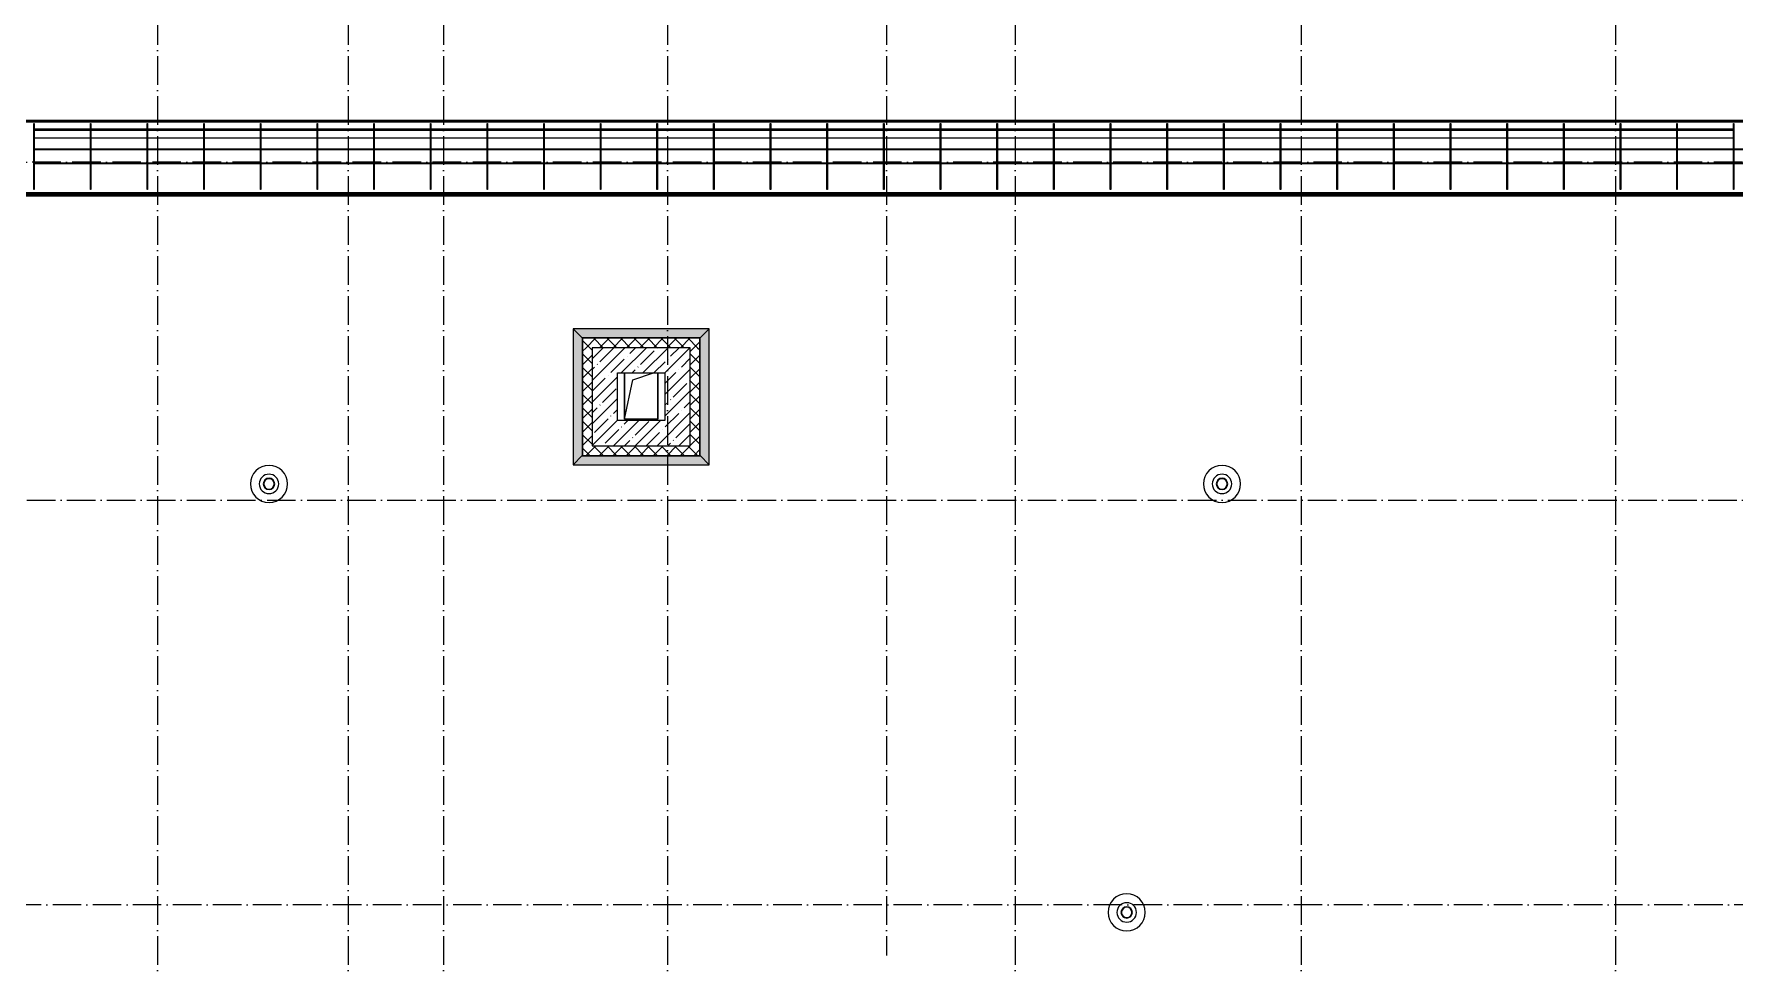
# Model space of a CAD drawing. Header units: millimetres. Extents: x -213536 to 1564669, y -45299 to 942238.
# Drawn here: x 10062 to 27901, y 536175 to 545943 of the extents above; entities that cross this region are included whole.
import ezdxf

# ---------------------------------------------------------------- set-up
doc = ezdxf.new("R2010")
doc.units = ezdxf.units.MM
doc.linetypes.add('50_200_ШТРИХ_1Т_ш5_п1_п1_', pattern=[700, 500, -100, 0, -100])
for name, color, linetype, lineweight in [('3.1) ЖБ окна 1.2 м', 102, 'Continuous', 30), ('A-FLOR-____-MCUT', 7, 'Continuous', 25), ('A-FLOR-____-OTLN', 7, 'Continuous', 9), ('A-FLOR-____-PATT-1', 7, 'Continuous', 9), ('A-GENM-____-MCUT', 7, 'Continuous', 25), ('A-GENM-____-OTLN', 7, 'Continuous', 9), ('A-GLAZ-____-OTLN', 7, 'Continuous', 9), ('A-ROOF-____-OTLN', 7, 'Continuous', 9), ('A-WALL-____-MCUT-1', 7, 'Continuous', 9), ('A-WALL-____-OTLN', 7, 'Continuous', 9), ('A-WALL-____-PATT-1', 7, 'Continuous', 9), ('A-WALL-FNSH-MCUT-1', 7, 'Continuous', 9), ('S-GRID-____-OTLN-1', 7, '50_200_ШТРИХ_1Т_ш5_п1_п1_', 9)]:
    doc.layers.add(name, color=color, linetype=linetype, lineweight=lineweight)
doc.layers.add('A-GLAZ-____-OTLN-1', color=7, linetype='Continuous', lineweight=9, true_color=0xc0c0c0)
pattern_1 = [(45, (-15591.66, 459015.94), (-70.71068, 70.71068), []), (135, (-15591.66, 459015.94), (-70.71068, -70.71068), [])]

# ---------------------------------------------------------------- blocks, each defined once
blk = doc.blocks.new('141_Фартук_СКБ - 141_Фартук_СКБ_вентфасад-30031396-АР1_План отверстий 2 этажа в осях 1-64_Ю-ЯЯ')
at = {"layer": 'A-GENM-____-MCUT'}
for p, q in [((26160, 758), (0, 758)), ((0, 757), (26160, 757)), ((26160, -29), (0, -29)), ((0, -30), (26160, -30))]:
    blk.add_line(p, q, dxfattribs=at)
at = {"layer": 'A-GENM-____-OTLN'}
for p, q in [((0, 765), (26160, 765)), ((0, 752), (26160, 752)), ((0, 743), (26160, 743)), ((0, 743), (26160, 743)), ((0, -11), (26160, -11)), ((0, -12), (26160, -12))]:
    blk.add_line(p, q, dxfattribs=at)
blk = doc.blocks.new('Элемент крепления - Пластина-30015157-АР1_План отверстий 2 этажа в осях 1-64_Ю-ЯЯ')
at = {"layer": 'A-GENM-____-OTLN'}
for p, q in [((25651, 85294), (25651, 85988)), ((25651, 85988), (25656, 85988)), ((25656, 85988), (25656, 85294)), ((25656, 85294), (25651, 85294))]:
    blk.add_line(p, q, dxfattribs=at)
blk = doc.blocks.new('Швеллер - 140х58-30031487-АР1_План отверстий 2 этажа в осях 1-64_Ю-ЯЯ')
at = {"layer": 'A-GENM-____-MCUT'}
for p, q in [((-10704, 75), (-11294, 75)), ((-11294, 71), (-10704, 71)), ((-10110, 75), (-10699, 75)), ((-10699, 71), (-10110, 71)), ((-9515, 75), (-10105, 75)), ((-10105, 71), (-9515, 71)), ((-8921, 75), (-9510, 75)), ((-9510, 71), (-8921, 71)), ((-8326, 75), (-8916, 75)), ((-8916, 71), (-8326, 71)), ((-7732, 75), (-8321, 75)), ((-8321, 71), (-7732, 71)), ((-7137, 75), (-7727, 75)), ((-7727, 71), (-7137, 71)), ((-6543, 75), (-7132, 75)), ((-7132, 71), (-6543, 71)), ((-5948, 75), (-6538, 75)), ((-6538, 71), (-5948, 71)), ((-5353, 75), (-5943, 75)), ((-5943, 71), (-5353, 71)), ((-4759, 75), (-5348, 75)), ((-5348, 71), (-4759, 71)), ((-4164, 75), (-4754, 75)), ((-4754, 71), (-4164, 71)), ((-3570, 75), (-4159, 75)), ((-4159, 71), (-3570, 71)), ((-2975, 75), (-3565, 75)), ((-3565, 71), (-2975, 71)), ((-2381, 75), (-2970, 75)), ((-2970, 71), (-2381, 71)), ((-1786, 75), (-2376, 75)), ((-2376, 71), (-1786, 71)), ((-1192, 75), (-1781, 75)), ((-1781, 71), (-1192, 71)), ((-597, 75), (-1187, 75)), ((-1187, 71), (-597, 71)), ((-3, 75), (-592, 75)), ((-592, 71), (-3, 71)), ((592, 75), (2, 75)), ((2, 71), (592, 71)), ((1187, 75), (597, 75)), ((597, 71), (1187, 71)), ((1781, 75), (1192, 75)), ((1192, 71), (1781, 71)), ((2376, 75), (1786, 75)), ((1786, 71), (2376, 71)), ((2970, 75), (2381, 75)), ((2381, 71), (2970, 71)), ((3565, 75), (2975, 75)), ((2975, 71), (3565, 71)), ((4159, 75), (3570, 75)), ((3570, 71), (4159, 71)), ((4754, 75), (4164, 75)), ((4164, 71), (4754, 71)), ((5348, 75), (4759, 75)), ((4759, 71), (5348, 71)), ((5943, 75), (5353, 75)), ((5353, 71), (5943, 71)), ((6538, 75), (5948, 75)), ((5948, 71), (6538, 71)), ((7132, 75), (6543, 75)), ((6543, 71), (7132, 71)), ((-10704, -71), (-11294, -71)), ((-11294, -75), (-10704, -75)), ((-10110, -71), (-10699, -71)), ((-10699, -75), (-10110, -75)), ((-9515, -71), (-10105, -71)), ((-10105, -75), (-9515, -75)), ((-8921, -71), (-9510, -71)), ((-9510, -75), (-8921, -75)), ((-8326, -71), (-8916, -71)), ((-8916, -75), (-8326, -75)), ((-7732, -71), (-8321, -71)), ((-8321, -75), (-7732, -75)), ((-7137, -71), (-7727, -71)), ((-7727, -75), (-7137, -75)), ((-6543, -71), (-7132, -71)), ((-7132, -75), (-6543, -75)), ((-5948, -71), (-6538, -71)), ((-6538, -75), (-5948, -75)), ((-5353, -71), (-5943, -71)), ((-5943, -75), (-5353, -75)), ((-4759, -71), (-5348, -71)), ((-5348, -75), (-4759, -75)), ((-4164, -71), (-4754, -71)), ((-4754, -75), (-4164, -75)), ((-3570, -71), (-4159, -71)), ((-4159, -75), (-3570, -75)), ((-2975, -71), (-3565, -71)), ((-3565, -75), (-2975, -75)), ((-2381, -71), (-2970, -71)), ((-2970, -75), (-2381, -75)), ((-1786, -71), (-2376, -71)), ((-2376, -75), (-1786, -75)), ((-1192, -71), (-1781, -71)), ((-1781, -75), (-1192, -75)), ((-597, -71), (-1187, -71)), ((-1187, -75), (-597, -75)), ((-3, -71), (-592, -71)), ((-592, -75), (-3, -75)), ((592, -71), (2, -71)), ((2, -75), (592, -75)), ((1187, -71), (597, -71)), ((597, -75), (1187, -75)), ((1781, -71), (1192, -71)), ((1192, -75), (1781, -75)), ((2376, -71), (1786, -71)), ((1786, -75), (2376, -75)), ((2970, -71), (2381, -71)), ((2381, -75), (2970, -75)), ((3565, -71), (2975, -71)), ((2975, -75), (3565, -75)), ((4159, -71), (3570, -71)), ((3570, -75), (4159, -75)), ((4754, -71), (4164, -71)), ((4164, -75), (4754, -75)), ((5348, -71), (4759, -71)), ((4759, -75), (5348, -75)), ((5943, -71), (5353, -71)), ((5353, -75), (5943, -75)), ((6538, -71), (5948, -71)), ((5948, -75), (6538, -75)), ((7132, -71), (6543, -71)), ((6543, -75), (7132, -75))]:
    blk.add_line(p, q, dxfattribs=at)
blk = doc.blocks.new('Кровельный аэратор - 143_Кровельный аэратор-15605992-АР1_План отверстий 2 этажа в осях 1-64_Ю-ЯЯ')
at = {"layer": 'A-GENM-____-OTLN'}
for radius, start, end in [(195, 360, 180), (195, 180, 360), (102, 360, 180), (102, 180, 360), (60, 360, 180), (60, 180, 360), (55, 360, 180), (55, 180, 360)]:
    blk.add_arc((0, 0), radius, start, end, dxfattribs=at)
blk = doc.blocks.new('AR_Отверстие прямоугольное _в плите_ - AR_Отверстие прямоугольное _в плите_-V193-АР1_План отверстий 2 этажа в осях 1-64_Ю-ЯЯ')
at = {"layer": 'A-GENM-____-OTLN'}
for p, q in [((-175, 235), (-175, -250)), ((-87, 163), (130, 235)), ((175, -250), (175, 235)), ((-175, -250), (-87, 163)), ((-175, -250), (175, -250))]:
    blk.add_line(p, q, dxfattribs=at)
blk = doc.blocks.new('Отлив_СКБ1 - Отлив_Шахты-30185863-АР1_План отверстий 2 этажа в осях 1-64_Ю-ЯЯ')
at = {"layer": 'A-GLAZ-____-OTLN-1'}
blk.add_hatch(color=256, dxfattribs=at).paths.add_polyline_path([(1229, -199), (1133, -103), (1133, -105), (-103, -105), (-103, -103), (-199, -199), (1135, -199)], flags=0)
at = {"layer": 'A-GLAZ-____-OTLN'}
for p, q in [((-199, -199), (-103, -103)), ((1133, -103), (1229, -199)), ((-199, -199), (1229, -199))]:
    blk.add_line(p, q, dxfattribs=at)
blk = doc.blocks.new('2этаж')
at = {"layer": 'S-GRID-____-OTLN-1', "color": 251, "ltscale": 0.6, "true_color": 0x636466}
for p, q in [((11358.3, 549908.8), (11358.3, 511907.5)), ((13358.3, 549908.8), (13358.3, 525691.4)), ((14358.3, 549908.8), (14358.3, 511907.5)), ((16708.3, 549908.8), (16708.3, 525691.4)), ((19008.3, 549908.8), (19008.3, 536263.3)), ((20358.3, 549908.8), (20358.3, 511907.5)), ((23358.3, 549908.8), (23358.3, 511907.5)), ((26658.3, 549908.8), (26658.3, 525691.4)), ((88482.7, 544597), (-20260.4, 544597)), ((-20260.4, 541047), (88482.7, 541047)), ((31562.9, 536797), (-20260.4, 536797))]:
    blk.add_line(p, q, dxfattribs=at)

msp = doc.modelspace()

# ---------------------------------------------------------------- hatches: boundary and pattern name
at = {"layer": 'A-FLOR-____-PATT-1'}
h = msp.add_hatch(dxfattribs=at)
h.set_pattern_fill('FP_13', color=256, style=0, pattern_type=2)
h.set_pattern_definition([(45, (-15591.66, 459015.94), (-114.04925, 114.04925), []), (45, (-15477.61, 459015.94), (-114.04925, 114.04925), [201.612, -40.322, 3.353, -36.97])])
h.paths.add_polyline_path([(15918.3, 541617), (16948.3, 541617), (16948.3, 542647), (15918.3, 542647), (15918.3, 542071.1)], flags=0)
h.paths.add_polyline_path([(16183.3, 541882), (16183.3, 542382), (16683.3, 542382), (16683.3, 541882), (16208.2, 541882)], flags=0)
at = {"layer": 'A-WALL-____-PATT-1'}
h = msp.add_hatch(dxfattribs=at)
h.set_pattern_fill('FP_1', color=256, style=0, pattern_type=2)
h.set_pattern_definition(pattern_1)
h.paths.add_polyline_path([(17048.3, 542647), (17048.3, 542747), (15818.3, 542747), (15818.3, 542647), (16948.3, 542647)], flags=0)
h = msp.add_hatch(dxfattribs=at)
h.set_pattern_fill('FP_1', color=256, style=0, pattern_type=2)
h.set_pattern_definition(pattern_1)
h.paths.add_polyline_path([(15918.3, 541617), (15918.3, 542647), (15818.3, 542647), (15818.3, 541617)], flags=0)
h = msp.add_hatch(dxfattribs=at)
h.set_pattern_fill('FP_1', color=256, style=0, pattern_type=2)
h.set_pattern_definition(pattern_1)
h.paths.add_polyline_path([(17048.3, 541517), (17048.3, 542647), (16948.3, 542647), (16948.3, 541517)], flags=0)
h = msp.add_hatch(dxfattribs=at)
h.set_pattern_fill('FP_1', color=256, style=0, pattern_type=2)
h.set_pattern_definition(pattern_1)
h.paths.add_polyline_path([(16948.3, 541517), (16948.3, 541617), (15818.3, 541617), (15818.3, 541517), (16650, 541517)], flags=0)

# ---------------------------------------------------------------- linework, layer by layer
at = {"layer": 'A-FLOR-____-MCUT'}
for p, q in [((16948.3, 542647), (15918.3, 542647)), ((15918.3, 542647), (15918.3, 541617)), ((16948.3, 541617), (16948.3, 542647)), ((16183.3, 542382), (16683.3, 542382)), ((16183.3, 541882), (16183.3, 542382)), ((16683.3, 542382), (16683.3, 541882)), ((16683.3, 541882), (16183.3, 541882)), ((15918.3, 541617), (16948.3, 541617))]:
    msp.add_line(p, q, dxfattribs=at)
at = {"layer": 'A-FLOR-____-OTLN'}
for p, q in [((10654, 544847), (10064.5, 544847)), ((11248.6, 544847), (10659, 544847)), ((11843.1, 544847), (11253.6, 544847)), ((12437.7, 544847), (11848.1, 544847)), ((13032.2, 544847), (12442.7, 544847)), ((13626.7, 544847), (13037.2, 544847)), ((14221.3, 544847), (13631.7, 544847)), ((14815.8, 544847), (14226.3, 544847)), ((15410.4, 544847), (14820.8, 544847)), ((16004.9, 544847), (15415.4, 544847)), ((16599.5, 544847), (16009.9, 544847)), ((17194, 544847), (16604.5, 544847)), ((17788.6, 544847), (17199, 544847)), ((18383.1, 544847), (17793.6, 544847)), ((18977.7, 544847), (18388.1, 544847)), ((19572.2, 544847), (18982.7, 544847)), ((20166.7, 544847), (19577.2, 544847)), ((20761.3, 544847), (20171.7, 544847)), ((21355.8, 544847), (20766.3, 544847)), ((21950.4, 544847), (21360.8, 544847)), ((22544.9, 544847), (21955.4, 544847)), ((23139.5, 544847), (22549.9, 544847)), ((23734, 544847), (23144.5, 544847)), ((24328.6, 544847), (23739, 544847)), ((24923.1, 544847), (24333.6, 544847)), ((25517.7, 544847), (24928.1, 544847)), ((26112.2, 544847), (25522.7, 544847)), ((26706.7, 544847), (26117.2, 544847)), ((27301.3, 544847), (26711.7, 544847)), ((27895.8, 544847), (27306.3, 544847)), ((8278.3, 544277), (34438.3, 544277)), ((16258.3, 541897), (16258.3, 542382)), ((16608.3, 542382), (16608.3, 541897)), ((16608.3, 541897), (16258.3, 541897))]:
    msp.add_line(p, q, dxfattribs=at)
at = {"layer": 'A-ROOF-____-OTLN'}
msp.add_line((22428.3, 544261.4), (22428.3, 544277), dxfattribs=at)
at = {"layer": 'A-WALL-____-MCUT-1'}
for p, q in [((15815.3, 542752), (15813.3, 542752)), ((15813.3, 542752), (15813.3, 542750)), ((17053.3, 542750), (15813.3, 542750)), ((15813.3, 542747), (15815.3, 542747)), ((15815.3, 542752), (15815.3, 541512)), ((17048.3, 542747), (15818.3, 542747)), ((15818.3, 542747), (15818.3, 541517)), ((17048.3, 541517), (17048.3, 542747)), ((17053.3, 542752), (17051.3, 542752)), ((17051.3, 541512), (17051.3, 542752)), ((17051.3, 542747), (17053.3, 542747)), ((17053.3, 542750), (17053.3, 542752)), ((15815.3, 541517), (15813.3, 541517)), ((15813.3, 541514), (17053.3, 541514)), ((15813.3, 541514), (15813.3, 541512)), ((15813.3, 541512), (15815.3, 541512)), ((15818.3, 541517), (17048.3, 541517)), ((17048.3, 541514), (17048.3, 541512)), ((17051.3, 541512), (17053.3, 541512)), ((17053.3, 541512), (17053.3, 541514))]:
    msp.add_line(p, q, dxfattribs=at)
at = {"layer": 'A-WALL-____-OTLN'}
for p, q in [((10064.5, 544947), (10654, 544947)), ((10654, 544927), (10064.5, 544927)), ((10659, 544947), (11248.6, 544947)), ((11248.6, 544927), (10659, 544927)), ((11253.6, 544947), (11843.1, 544947)), ((11843.1, 544927), (11253.6, 544927)), ((11848.1, 544947), (12437.7, 544947)), ((12437.7, 544927), (11848.1, 544927)), ((12442.7, 544947), (13032.2, 544947)), ((13032.2, 544927), (12442.7, 544927)), ((13037.2, 544947), (13626.7, 544947)), ((13626.7, 544927), (13037.2, 544927)), ((13631.7, 544947), (14221.3, 544947)), ((14221.3, 544927), (13631.7, 544927)), ((14226.3, 544947), (14815.8, 544947)), ((14815.8, 544927), (14226.3, 544927)), ((14820.8, 544947), (15410.4, 544947)), ((15410.4, 544927), (14820.8, 544927)), ((15415.4, 544947), (16004.9, 544947)), ((16004.9, 544927), (15415.4, 544927)), ((16009.9, 544947), (16599.5, 544947)), ((16599.5, 544927), (16009.9, 544927)), ((16604.5, 544947), (17194, 544947)), ((17194, 544927), (16604.5, 544927)), ((17199, 544947), (17788.6, 544947)), ((17788.6, 544927), (17199, 544927)), ((17793.6, 544947), (18383.1, 544947)), ((18383.1, 544927), (17793.6, 544927)), ((18388.1, 544947), (18977.7, 544947)), ((18977.7, 544927), (18388.1, 544927)), ((18982.7, 544947), (19572.2, 544947)), ((19572.2, 544927), (18982.7, 544927)), ((19577.2, 544947), (20166.7, 544947)), ((20166.7, 544927), (19577.2, 544927)), ((20171.7, 544947), (20761.3, 544947)), ((20761.3, 544927), (20171.7, 544927)), ((20766.3, 544947), (21355.8, 544947)), ((21355.8, 544927), (20766.3, 544927)), ((21360.8, 544947), (21950.4, 544947)), ((21950.4, 544927), (21360.8, 544927)), ((21955.4, 544947), (22544.9, 544947)), ((22544.9, 544927), (21955.4, 544927)), ((22549.9, 544947), (23139.5, 544947)), ((23139.5, 544927), (22549.9, 544927)), ((23144.5, 544947), (23734, 544947)), ((23734, 544927), (23144.5, 544927)), ((23739, 544947), (24328.6, 544947)), ((24328.6, 544927), (23739, 544927)), ((24333.6, 544947), (24923.1, 544947)), ((24923.1, 544927), (24333.6, 544927)), ((24928.1, 544947), (25517.7, 544947)), ((25517.7, 544927), (24928.1, 544927)), ((25522.7, 544947), (26112.2, 544947)), ((26112.2, 544927), (25522.7, 544927)), ((26117.2, 544947), (26706.7, 544947)), ((26706.7, 544927), (26117.2, 544927)), ((26711.7, 544947), (27301.3, 544947)), ((27301.3, 544927), (26711.7, 544927)), ((27306.3, 544947), (27895.8, 544947)), ((27895.8, 544927), (27306.3, 544927))]:
    msp.add_line(p, q, dxfattribs=at)
at = {"layer": 'A-WALL-FNSH-MCUT-1'}
for p, q in [((15813.3, 542750), (15813.3, 541514)), ((17051.3, 542752), (15815.3, 542752)), ((17053.3, 541514), (17053.3, 542750)), ((15815.3, 541512), (17051.3, 541512))]:
    msp.add_line(p, q, dxfattribs=at)

# ---------------------------------------------------------------- block references
at = {"layer": '3.1) ЖБ окна 1.2 м'}
msp.add_blockref('2этаж', (0, 0), dxfattribs=at)
at = {"layer": 'A-GENM-____-OTLN', "rotation": 180}
msp.add_blockref('141_Фартук_СКБ - 141_Фартук_СКБ_вентфасад-30031396-АР1_План отверстий 2 этажа в осях 1-64_Ю-ЯЯ', (34438.3, 545004), dxfattribs=at)
at = {"layer": 'A-GENM-____-OTLN'}
for name, p in [('Элемент крепления - Пластина-30015157-АР1_План отверстий 2 этажа в осях 1-64_Ю-ЯЯ', (-15591.7, 459015.9)), ('Элемент крепления - Пластина-30015157-АР1_План отверстий 2 этажа в осях 1-64_Ю-ЯЯ', (-14997.1, 459015.9)), ('Элемент крепления - Пластина-30015157-АР1_План отверстий 2 этажа в осях 1-64_Ю-ЯЯ', (-14402.6, 459015.9)), ('Элемент крепления - Пластина-30015157-АР1_План отверстий 2 этажа в осях 1-64_Ю-ЯЯ', (-13808, 459015.9)), ('Элемент крепления - Пластина-30015157-АР1_План отверстий 2 этажа в осях 1-64_Ю-ЯЯ', (-13213.5, 459015.9)), ('Элемент крепления - Пластина-30015157-АР1_План отверстий 2 этажа в осях 1-64_Ю-ЯЯ', (-12618.9, 459015.9)), ('Элемент крепления - Пластина-30015157-АР1_План отверстий 2 этажа в осях 1-64_Ю-ЯЯ', (-12024.4, 459015.9)), ('Элемент крепления - Пластина-30015157-АР1_План отверстий 2 этажа в осях 1-64_Ю-ЯЯ', (-11429.8, 459015.9)), ('Элемент крепления - Пластина-30015157-АР1_План отверстий 2 этажа в осях 1-64_Ю-ЯЯ', (-10835.3, 459015.9)), ('Элемент крепления - Пластина-30015157-АР1_План отверстий 2 этажа в осях 1-64_Ю-ЯЯ', (-10240.8, 459015.9)), ('Элемент крепления - Пластина-30015157-АР1_План отверстий 2 этажа в осях 1-64_Ю-ЯЯ', (-9646.2, 459015.9)), ('Элемент крепления - Пластина-30015157-АР1_План отверстий 2 этажа в осях 1-64_Ю-ЯЯ', (-9051.7, 459015.9)), ('Элемент крепления - Пластина-30015157-АР1_План отверстий 2 этажа в осях 1-64_Ю-ЯЯ', (-8457.1, 459015.9)), ('Элемент крепления - Пластина-30015157-АР1_План отверстий 2 этажа в осях 1-64_Ю-ЯЯ', (-7862.6, 459015.9)), ('Элемент крепления - Пластина-30015157-АР1_План отверстий 2 этажа в осях 1-64_Ю-ЯЯ', (-7268, 459015.9)), ('Элемент крепления - Пластина-30015157-АР1_План отверстий 2 этажа в осях 1-64_Ю-ЯЯ', (-6673.5, 459015.9)), ('Элемент крепления - Пластина-30015157-АР1_План отверстий 2 этажа в осях 1-64_Ю-ЯЯ', (-6078.9, 459015.9)), ('Элемент крепления - Пластина-30015157-АР1_План отверстий 2 этажа в осях 1-64_Ю-ЯЯ', (-5484.4, 459015.9)), ('Элемент крепления - Пластина-30015157-АР1_План отверстий 2 этажа в осях 1-64_Ю-ЯЯ', (-4889.8, 459015.9)), ('Элемент крепления - Пластина-30015157-АР1_План отверстий 2 этажа в осях 1-64_Ю-ЯЯ', (-4295.3, 459015.9)), ('Элемент крепления - Пластина-30015157-АР1_План отверстий 2 этажа в осях 1-64_Ю-ЯЯ', (-3700.8, 459015.9)), ('Элемент крепления - Пластина-30015157-АР1_План отверстий 2 этажа в осях 1-64_Ю-ЯЯ', (-3106.2, 459015.9)), ('Элемент крепления - Пластина-30015157-АР1_План отверстий 2 этажа в осях 1-64_Ю-ЯЯ', (-2511.7, 459015.9)), ('Элемент крепления - Пластина-30015157-АР1_План отверстий 2 этажа в осях 1-64_Ю-ЯЯ', (-1917.1, 459015.9)), ('Элемент крепления - Пластина-30015157-АР1_План отверстий 2 этажа в осях 1-64_Ю-ЯЯ', (-1322.6, 459015.9)), ('Элемент крепления - Пластина-30015157-АР1_План отверстий 2 этажа в осях 1-64_Ю-ЯЯ', (-728, 459015.9)), ('Элемент крепления - Пластина-30015157-АР1_План отверстий 2 этажа в осях 1-64_Ю-ЯЯ', (-133.5, 459015.9)), ('Элемент крепления - Пластина-30015157-АР1_План отверстий 2 этажа в осях 1-64_Ю-ЯЯ', (461.1, 459015.9)), ('Элемент крепления - Пластина-30015157-АР1_План отверстий 2 этажа в осях 1-64_Ю-ЯЯ', (1055.6, 459015.9)), ('Элемент крепления - Пластина-30015157-АР1_План отверстий 2 этажа в осях 1-64_Ю-ЯЯ', (1650.2, 459015.9)), ('Элемент крепления - Пластина-30015157-АР1_План отверстий 2 этажа в осях 1-64_Ю-ЯЯ', (2244.7, 459015.9)), ('Швеллер - 140х58-30031487-АР1_План отверстий 2 этажа в осях 1-64_Ю-ЯЯ', (21358.3, 544657)), ('AR_Отверстие прямоугольное _в плите_ - AR_Отверстие прямоугольное _в плите_-V193-АР1_План отверстий 2 этажа в осях 1-64_Ю-ЯЯ', (16433.3, 542147)), ('Кровельный аэратор - 143_Кровельный аэратор-15605992-АР1_План отверстий 2 этажа в осях 1-64_Ю-ЯЯ', (12528.3, 541217)), ('Кровельный аэратор - 143_Кровельный аэратор-15605992-АР1_План отверстий 2 этажа в осях 1-64_Ю-ЯЯ', (22528.3, 541217)), ('Кровельный аэратор - 143_Кровельный аэратор-15605992-АР1_План отверстий 2 этажа в осях 1-64_Ю-ЯЯ', (21528.3, 536717))]:
    msp.add_blockref(name, p, dxfattribs=at)
at = {"layer": 'A-GLAZ-____-OTLN'}
for p, rotation in [((15918.3, 542647), 270), ((16948.3, 542647), 180), ((16948.3, 541617), 90)]:
    msp.add_blockref('Отлив_СКБ1 - Отлив_Шахты-30185863-АР1_План отверстий 2 этажа в осях 1-64_Ю-ЯЯ', p, dxfattribs=dict(at, rotation=rotation))
msp.add_blockref('Отлив_СКБ1 - Отлив_Шахты-30185863-АР1_План отверстий 2 этажа в осях 1-64_Ю-ЯЯ', (15918.3, 541617), dxfattribs=at)

doc.saveas('drawing.dxf')
